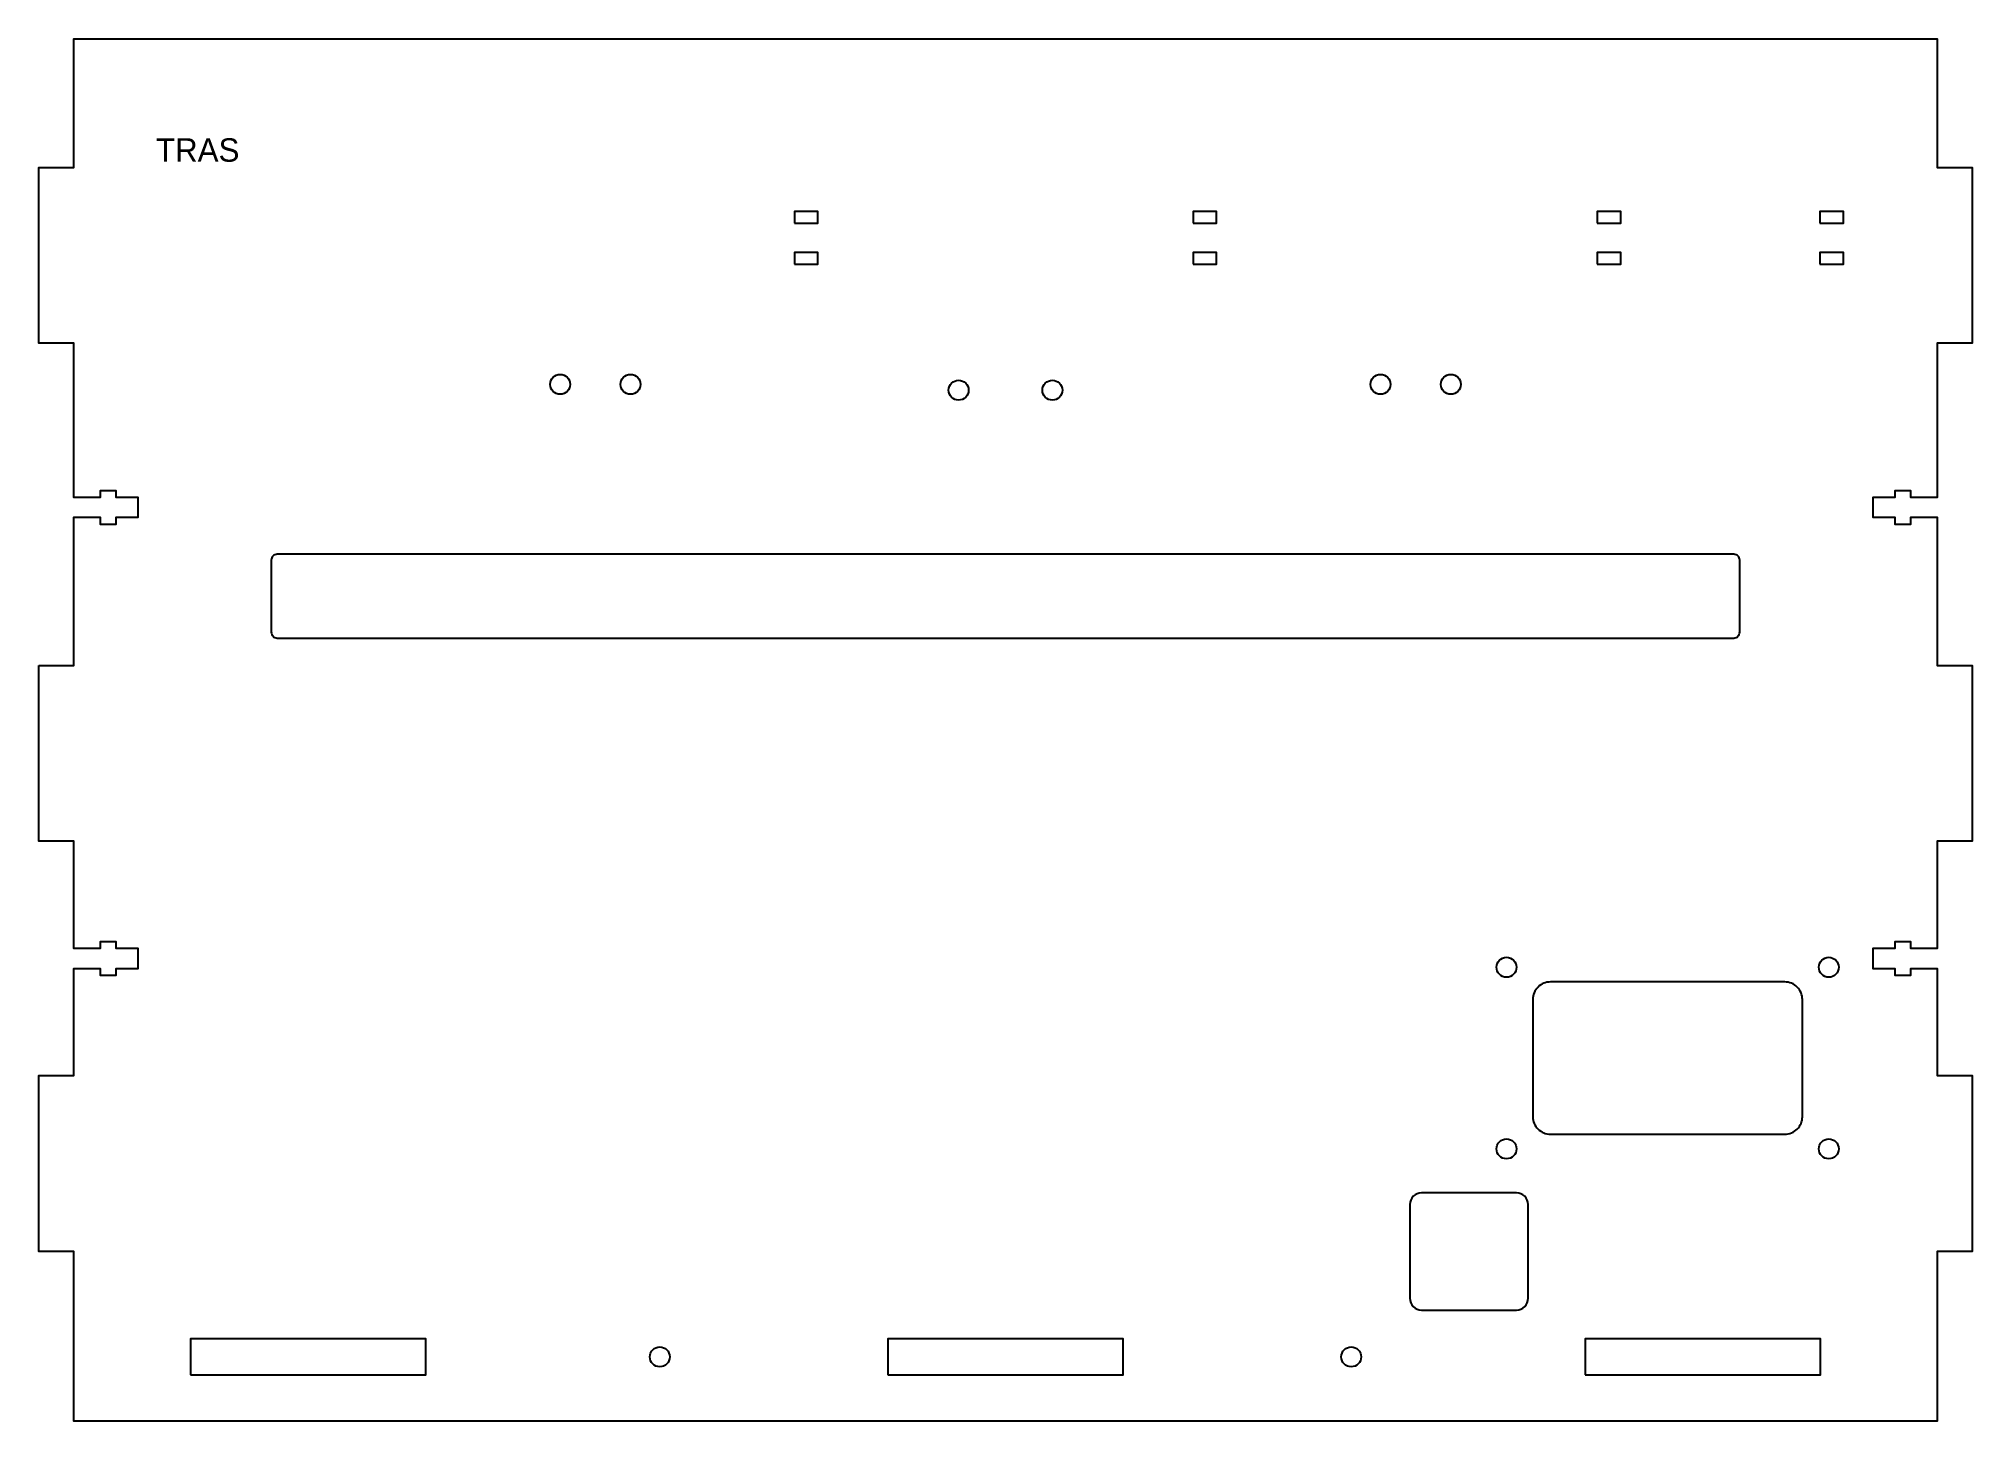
# Model space of a CAD drawing. Header units: millimetres. Extents: x 0 to 330, y 0 to 236.
import ezdxf

# ---------------------------------------------------------------- set-up
doc = ezdxf.new("R2010")
doc.units = ezdxf.units.MM
doc.layers.add('CORTE', color=1, linetype='CONTINUOUS')
doc.layers.add('GRAVAR', color=5, linetype='CONTINUOUS')

msp = doc.modelspace()

# ---------------------------------------------------------------- linework, layer by layer
at = {"layer": 'CORTE'}
for points in [[(0, 129), (6, 129), (6, 154.3), (10.5, 154.3), (10.5, 153.15), (13.2, 153.15), (13.2, 154.3), (17, 154.3), (17, 157.7), (13.2, 157.7), (13.2, 158.85), (10.5, 158.85), (10.5, 157.7), (6, 157.7), (6, 184), (0, 184), (0, 214), (6, 214), (6, 236), (324, 236), (324, 214), (330, 214), (330, 184), (324, 184), (324, 157.7), (319.5, 157.7), (319.5, 158.85), (316.8, 158.85), (316.8, 157.7), (313, 157.7), (313, 154.3), (316.8, 154.3), (316.8, 153.15), (319.5, 153.15), (319.5, 154.3), (324, 154.3), (324, 129), (330, 129), (330, 99), (324, 99), (324, 80.7), (319.5, 80.7), (319.5, 81.85), (316.8, 81.85), (316.8, 80.7), (313, 80.7), (313, 77.3), (316.8, 77.3), (316.8, 76.15), (319.5, 76.15), (319.5, 77.3), (324, 77.3), (324, 59), (330, 59), (330, 29), (324, 29), (324, 0), (6, 0), (6, 29), (0, 29), (0, 59), (6, 59), (6, 77.3), (10.5, 77.3), (10.5, 76.15), (13.2, 76.15), (13.2, 77.3), (17, 77.3), (17, 80.7), (13.2, 80.7), (13.2, 81.85), (10.5, 81.85), (10.5, 80.7), (6, 80.7), (6, 99), (0, 99)], [(129, 204.5), (133, 204.5), (133, 206.5), (129, 206.5)], [(197, 204.5), (201, 204.5), (201, 206.5), (197, 206.5)], [(266, 204.5), (270, 204.5), (270, 206.5), (266, 206.5)], [(304, 204.5), (308, 204.5), (308, 206.5), (304, 206.5)], [(129, 197.5), (133, 197.5), (133, 199.5), (129, 199.5)], [(197, 197.5), (201, 197.5), (201, 199.5), (197, 199.5)], [(266, 197.5), (270, 197.5), (270, 199.5), (266, 199.5)], [(304, 197.5), (308, 197.5), (308, 199.5), (304, 199.5)], [(25.9, 7.925), (66.1, 7.925), (66.1, 14.075), (25.9, 14.075)], [(144.9, 7.925), (185.1, 7.925), (185.1, 14.075), (144.9, 14.075)], [(263.9, 7.925), (304.1, 7.925), (304.1, 14.075), (263.9, 14.075)]]:
    msp.add_lwpolyline(points, close=True, dxfattribs=at)
for points in [[(290.3, 147, 0.414214), (289.3, 148), (40.7, 148, 0.414214), (39.7, 147), (39.7, 134.7, 0.414214), (40.7, 133.7), (289.3, 133.7, 0.414214), (290.3, 134.7)], [(301, 72, 0.414214), (298, 75), (258, 75, 0.414214), (255, 72), (255, 52, 0.414214), (258, 49), (298, 49, 0.414214), (301, 52)], [(254.2, 37, 0.414214), (252.2, 39), (236, 39, 0.414214), (234, 37), (234, 21, 0.414214), (236, 19), (252.2, 19, 0.414214), (254.2, 21)]]:
    msp.add_lwpolyline(points, format="xyb", close=True, dxfattribs=at)
for centre in [(89, 177), (101, 177), (229, 177), (241, 177), (157, 176), (173, 176), (250.5, 77.5), (305.5, 77.5), (250.5, 46.5), (305.5, 46.5), (106, 11), (224, 11)]:
    msp.add_circle(centre, 1.7, dxfattribs=at)

# ---------------------------------------------------------------- texts
at = {"layer": 'GRAVAR'}
msp.add_text('TRAS', height=4, dxfattribs=at).set_placement((20, 215))

doc.saveas('drawing.dxf')
